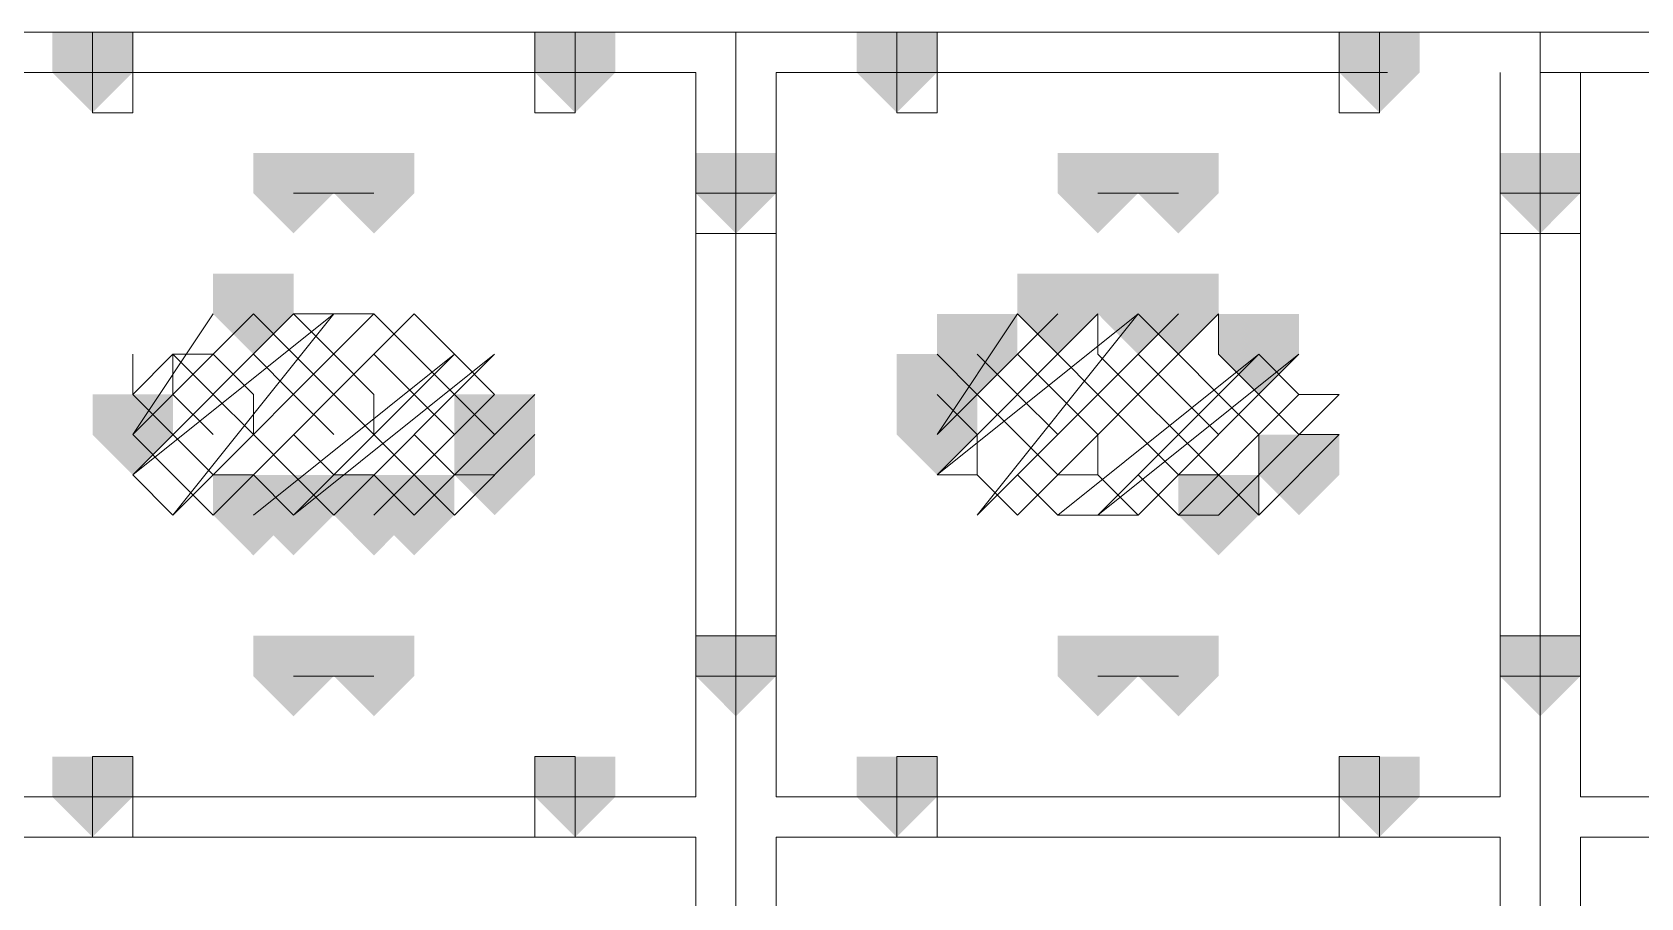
# Model space of a CAD drawing. Header units: millimetres. Extents: x 2315 to 4619, y 1334 to 1897.
# Drawn here: x 3806.066 to 3808.509, y 1527.128 to 1528.442 of the extents above; entities that cross this region are included whole.
import ezdxf

# ---------------------------------------------------------------- set-up
doc = ezdxf.new("R2010")
doc.units = ezdxf.units.MM
doc.linetypes.add('PDF_IMPORT', pattern=[1, 0.8, -0.2])
for name, color, linetype in [('PDF_3中心线层', 1, 'Continuous'), ('PDF_4虚线层', 2, 'Continuous'), ('PDF_5剖面线层', 2, 'Continuous'), ('PDF_细实线层', 7, 'Continuous')]:
    doc.layers.add(name, color=color, linetype=linetype)

msp = doc.modelspace()

# ---------------------------------------------------------------- hatches: boundary and pattern name
at = {"layer": 'PDF_3中心线层', "transparency": 33554559}
for points in [[(3806.1576, 1528.4417), (3806.0965, 1528.4417), (3806.0965, 1528.3806), (3806.1576, 1528.3195), (3806.2187, 1528.3806), (3806.2187, 1528.4417)], [(3806.1576, 1528.4417), (3806.0965, 1528.4417), (3806.0965, 1528.3806), (3806.1576, 1528.3195), (3806.2187, 1528.3806), (3806.2187, 1528.4417)], [(3806.1576, 1528.4417), (3806.0965, 1528.4417), (3806.0965, 1528.3806), (3806.1576, 1528.3195), (3806.2187, 1528.3806), (3806.2187, 1528.4417)], [(3806.1576, 1528.4417), (3806.0965, 1528.4417), (3806.0965, 1528.3806), (3806.1576, 1528.3195), (3806.2187, 1528.3806), (3806.2187, 1528.4417)], [(3806.8906, 1528.4417), (3806.8295, 1528.4417), (3806.8295, 1528.3806), (3806.8906, 1528.3195), (3806.9516, 1528.3806), (3806.9516, 1528.4417)], [(3806.8906, 1528.4417), (3806.8295, 1528.4417), (3806.8295, 1528.3806), (3806.8906, 1528.3195), (3806.9516, 1528.3806), (3806.9516, 1528.4417)], [(3806.8906, 1528.4417), (3806.8295, 1528.4417), (3806.8295, 1528.3806), (3806.8906, 1528.3195), (3806.9516, 1528.3806), (3806.9516, 1528.4417)], [(3806.8906, 1528.4417), (3806.8295, 1528.4417), (3806.8295, 1528.3806), (3806.8906, 1528.3195), (3806.9516, 1528.3806), (3806.9516, 1528.4417)], [(3807.3792, 1528.4417), (3807.3181, 1528.4417), (3807.3181, 1528.3806), (3807.3792, 1528.3195), (3807.4403, 1528.3806), (3807.4403, 1528.4417)], [(3807.3792, 1528.4417), (3807.3181, 1528.4417), (3807.3181, 1528.3806), (3807.3792, 1528.3195), (3807.4403, 1528.3806), (3807.4403, 1528.4417)], [(3807.3792, 1528.4417), (3807.3181, 1528.4417), (3807.3181, 1528.3806), (3807.3792, 1528.3195), (3807.4403, 1528.3806), (3807.4403, 1528.4417)], [(3807.3792, 1528.4417), (3807.3181, 1528.4417), (3807.3181, 1528.3806), (3807.3792, 1528.3195), (3807.4403, 1528.3806), (3807.4403, 1528.4417)], [(3808.1122, 1528.4417), (3808.0511, 1528.4417), (3808.0511, 1528.3806), (3808.1122, 1528.3195), (3808.1733, 1528.3806), (3808.1733, 1528.4417)], [(3808.1122, 1528.4417), (3808.0511, 1528.4417), (3808.0511, 1528.3806), (3808.1122, 1528.3195), (3808.1733, 1528.3806), (3808.1733, 1528.4417)], [(3808.1122, 1528.4417), (3808.0511, 1528.4417), (3808.0511, 1528.3806), (3808.1122, 1528.3195), (3808.1733, 1528.3806), (3808.1733, 1528.4417)], [(3808.1122, 1528.4417), (3808.0511, 1528.4417), (3808.0511, 1528.3806), (3808.1122, 1528.3195), (3808.1733, 1528.3806), (3808.1733, 1528.4417)], [(3807.1349, 1528.2584), (3807.0738, 1528.2584), (3807.0738, 1528.1974), (3807.1349, 1528.1363), (3807.196, 1528.1974), (3807.196, 1528.2584)], [(3807.1349, 1528.2584), (3807.0738, 1528.2584), (3807.0738, 1528.1974), (3807.1349, 1528.1363), (3807.196, 1528.1974), (3807.196, 1528.2584)], [(3807.1349, 1528.2584), (3807.0738, 1528.2584), (3807.0738, 1528.1974), (3807.1349, 1528.1363), (3807.196, 1528.1974), (3807.196, 1528.2584)], [(3807.1349, 1528.2584), (3807.0738, 1528.2584), (3807.0738, 1528.1974), (3807.1349, 1528.1363), (3807.196, 1528.1974), (3807.196, 1528.2584)], [(3808.3565, 1528.2584), (3808.2954, 1528.2584), (3808.2954, 1528.1974), (3808.3565, 1528.1363), (3808.4176, 1528.1974), (3808.4176, 1528.2584)], [(3808.3565, 1528.2584), (3808.2954, 1528.2584), (3808.2954, 1528.1974), (3808.3565, 1528.1363), (3808.4176, 1528.1974), (3808.4176, 1528.2584)], [(3808.3565, 1528.2584), (3808.2954, 1528.2584), (3808.2954, 1528.1974), (3808.3565, 1528.1363), (3808.4176, 1528.1974), (3808.4176, 1528.2584)], [(3808.3565, 1528.2584), (3808.2954, 1528.2584), (3808.2954, 1528.1974), (3808.3565, 1528.1363), (3808.4176, 1528.1974), (3808.4176, 1528.2584)], [(3807.1349, 1527.5255), (3807.0738, 1527.5255), (3807.0738, 1527.4644), (3807.1349, 1527.4033), (3807.196, 1527.4644), (3807.196, 1527.5255)], [(3807.1349, 1527.5255), (3807.0738, 1527.5255), (3807.0738, 1527.4644), (3807.1349, 1527.4033), (3807.196, 1527.4644), (3807.196, 1527.5255)], [(3808.3565, 1527.5255), (3808.2954, 1527.5255), (3808.2954, 1527.4644), (3808.3565, 1527.4033), (3808.4176, 1527.4644), (3808.4176, 1527.5255)], [(3808.3565, 1527.5255), (3808.2954, 1527.5255), (3808.2954, 1527.4644), (3808.3565, 1527.4033), (3808.4176, 1527.4644), (3808.4176, 1527.5255)], [(3806.1576, 1527.3422), (3806.0965, 1527.3422), (3806.0965, 1527.2811), (3806.1576, 1527.2201), (3806.2187, 1527.2811), (3806.2187, 1527.3422)], [(3806.1576, 1527.3422), (3806.0965, 1527.3422), (3806.0965, 1527.2811), (3806.1576, 1527.2201), (3806.2187, 1527.2811), (3806.2187, 1527.3422)], [(3806.1576, 1527.3422), (3806.0965, 1527.3422), (3806.0965, 1527.2811), (3806.1576, 1527.2201), (3806.2187, 1527.2811), (3806.2187, 1527.3422)], [(3806.1576, 1527.3422), (3806.0965, 1527.3422), (3806.0965, 1527.2811), (3806.1576, 1527.2201), (3806.2187, 1527.2811), (3806.2187, 1527.3422)], [(3806.8906, 1527.3422), (3806.8295, 1527.3422), (3806.8295, 1527.2811), (3806.8906, 1527.2201), (3806.9516, 1527.2811), (3806.9516, 1527.3422)], [(3806.8906, 1527.3422), (3806.8295, 1527.3422), (3806.8295, 1527.2811), (3806.8906, 1527.2201), (3806.9516, 1527.2811), (3806.9516, 1527.3422)], [(3806.8906, 1527.3422), (3806.8295, 1527.3422), (3806.8295, 1527.2811), (3806.8906, 1527.2201), (3806.9516, 1527.2811), (3806.9516, 1527.3422)], [(3806.8906, 1527.3422), (3806.8295, 1527.3422), (3806.8295, 1527.2811), (3806.8906, 1527.2201), (3806.9516, 1527.2811), (3806.9516, 1527.3422)], [(3807.3792, 1527.3422), (3807.3181, 1527.3422), (3807.3181, 1527.2811), (3807.3792, 1527.2201), (3807.4403, 1527.2811), (3807.4403, 1527.3422)], [(3807.3792, 1527.3422), (3807.3181, 1527.3422), (3807.3181, 1527.2811), (3807.3792, 1527.2201), (3807.4403, 1527.2811), (3807.4403, 1527.3422)], [(3807.3792, 1527.3422), (3807.3181, 1527.3422), (3807.3181, 1527.2811), (3807.3792, 1527.2201), (3807.4403, 1527.2811), (3807.4403, 1527.3422)], [(3807.3792, 1527.3422), (3807.3181, 1527.3422), (3807.3181, 1527.2811), (3807.3792, 1527.2201), (3807.4403, 1527.2811), (3807.4403, 1527.3422)], [(3808.1122, 1527.3422), (3808.0511, 1527.3422), (3808.0511, 1527.2811), (3808.1122, 1527.2201), (3808.1733, 1527.2811), (3808.1733, 1527.3422)], [(3808.1122, 1527.3422), (3808.0511, 1527.3422), (3808.0511, 1527.2811), (3808.1122, 1527.2201), (3808.1733, 1527.2811), (3808.1733, 1527.3422)], [(3808.1122, 1527.3422), (3808.0511, 1527.3422), (3808.0511, 1527.2811), (3808.1122, 1527.2201), (3808.1733, 1527.2811), (3808.1733, 1527.3422)], [(3808.1122, 1527.3422), (3808.0511, 1527.3422), (3808.0511, 1527.2811), (3808.1122, 1527.2201), (3808.1733, 1527.2811), (3808.1733, 1527.3422)]]:
    msp.add_hatch(color=256, dxfattribs=at).paths.add_polyline_path(points)
at = {"layer": 'PDF_5剖面线层', "transparency": 33554559}
for points in [[(3806.4019, 1528.0752), (3806.3408, 1528.0752), (3806.3408, 1528.0141), (3806.4019, 1527.953), (3806.463, 1528.0141), (3806.463, 1528.0752)], [(3807.6235, 1528.0752), (3807.5624, 1528.0752), (3807.5624, 1528.0141), (3807.6235, 1527.953), (3807.6846, 1528.0141), (3807.6846, 1528.0752)], [(3807.7457, 1528.0752), (3807.6846, 1528.0752), (3807.6846, 1528.0141), (3807.7457, 1527.953), (3807.8068, 1528.0141), (3807.8068, 1528.0752)], [(3807.8068, 1528.0752), (3807.7457, 1528.0752), (3807.7457, 1528.0141), (3807.8068, 1527.953), (3807.8679, 1528.0141), (3807.8679, 1528.0752)], [(3807.5014, 1528.0141), (3807.4403, 1528.0141), (3807.4403, 1527.953), (3807.5014, 1527.8919), (3807.5624, 1527.953), (3807.5624, 1528.0141)], [(3807.9289, 1528.0141), (3807.8679, 1528.0141), (3807.8679, 1527.953), (3807.9289, 1527.8919), (3807.99, 1527.953), (3807.99, 1528.0141)], [(3807.4403, 1527.953), (3807.3792, 1527.953), (3807.3792, 1527.8919), (3807.4403, 1527.8309), (3807.5014, 1527.8919), (3807.5014, 1527.953)], [(3806.2187, 1527.8919), (3806.1576, 1527.8919), (3806.1576, 1527.8309), (3806.2187, 1527.7698), (3806.2797, 1527.8309), (3806.2797, 1527.8919)], [(3806.7684, 1527.8919), (3806.7073, 1527.8919), (3806.7073, 1527.8309), (3806.7684, 1527.7698), (3806.8295, 1527.8309), (3806.8295, 1527.8919)], [(3807.4403, 1527.8919), (3807.3792, 1527.8919), (3807.3792, 1527.8309), (3807.4403, 1527.7698), (3807.5014, 1527.8309), (3807.5014, 1527.8919)], [(3806.7684, 1527.8309), (3806.7073, 1527.8309), (3806.7073, 1527.7698), (3806.7684, 1527.7087), (3806.8295, 1527.7698), (3806.8295, 1527.8309)], [(3807.99, 1527.8309), (3807.9289, 1527.8309), (3807.9289, 1527.7698), (3807.99, 1527.7087), (3808.0511, 1527.7698), (3808.0511, 1527.8309)], [(3806.4019, 1527.7698), (3806.3408, 1527.7698), (3806.3408, 1527.7087), (3806.4019, 1527.6476), (3806.463, 1527.7087), (3806.463, 1527.7698)], [(3806.463, 1527.7698), (3806.4019, 1527.7698), (3806.4019, 1527.7087), (3806.463, 1527.6476), (3806.5241, 1527.7087), (3806.5241, 1527.7698)], [(3806.5851, 1527.7698), (3806.5241, 1527.7698), (3806.5241, 1527.7087), (3806.5851, 1527.6476), (3806.6462, 1527.7087), (3806.6462, 1527.7698)], [(3806.6462, 1527.7698), (3806.5851, 1527.7698), (3806.5851, 1527.7087), (3806.6462, 1527.6476), (3806.7073, 1527.7087), (3806.7073, 1527.7698)], [(3807.8679, 1527.7698), (3807.8068, 1527.7698), (3807.8068, 1527.7087), (3807.8679, 1527.6476), (3807.9289, 1527.7087), (3807.9289, 1527.7698)]]:
    msp.add_hatch(color=256, dxfattribs=at).paths.add_polyline_path(points)
at = {"layer": 'PDF_细实线层', "transparency": 33554559}
for points in [[(3806.1576, 1528.4417), (3806.0965, 1528.4417), (3806.0965, 1528.3806), (3806.1576, 1528.3195), (3806.2187, 1528.3806), (3806.2187, 1528.4417)], [(3806.8906, 1528.4417), (3806.8295, 1528.4417), (3806.8295, 1528.3806), (3806.8906, 1528.3195), (3806.9516, 1528.3806), (3806.9516, 1528.4417)], [(3807.3792, 1528.4417), (3807.3181, 1528.4417), (3807.3181, 1528.3806), (3807.3792, 1528.3195), (3807.4403, 1528.3806), (3807.4403, 1528.4417)], [(3808.1122, 1528.4417), (3808.0511, 1528.4417), (3808.0511, 1528.3806), (3808.1122, 1528.3195), (3808.1733, 1528.3806), (3808.1733, 1528.4417)], [(3806.463, 1528.2584), (3806.4019, 1528.2584), (3806.4019, 1528.1974), (3806.463, 1528.1363), (3806.5241, 1528.1974), (3806.5241, 1528.2584)], [(3806.5851, 1528.2584), (3806.5241, 1528.2584), (3806.5241, 1528.1974), (3806.5851, 1528.1363), (3806.6462, 1528.1974), (3806.6462, 1528.2584)], [(3807.1349, 1528.2584), (3807.0738, 1528.2584), (3807.0738, 1528.1974), (3807.1349, 1528.1363), (3807.196, 1528.1974), (3807.196, 1528.2584)], [(3807.6846, 1528.2584), (3807.6235, 1528.2584), (3807.6235, 1528.1974), (3807.6846, 1528.1363), (3807.7457, 1528.1974), (3807.7457, 1528.2584)], [(3807.8068, 1528.2584), (3807.7457, 1528.2584), (3807.7457, 1528.1974), (3807.8068, 1528.1363), (3807.8679, 1528.1974), (3807.8679, 1528.2584)], [(3808.3565, 1528.2584), (3808.2954, 1528.2584), (3808.2954, 1528.1974), (3808.3565, 1528.1363), (3808.4176, 1528.1974), (3808.4176, 1528.2584)], [(3806.463, 1527.5255), (3806.4019, 1527.5255), (3806.4019, 1527.4644), (3806.463, 1527.4033), (3806.5241, 1527.4644), (3806.5241, 1527.5255)], [(3806.5851, 1527.5255), (3806.5241, 1527.5255), (3806.5241, 1527.4644), (3806.5851, 1527.4033), (3806.6462, 1527.4644), (3806.6462, 1527.5255)], [(3807.1349, 1527.5255), (3807.0738, 1527.5255), (3807.0738, 1527.4644), (3807.1349, 1527.4033), (3807.196, 1527.4644), (3807.196, 1527.5255)], [(3807.6846, 1527.5255), (3807.6235, 1527.5255), (3807.6235, 1527.4644), (3807.6846, 1527.4033), (3807.7457, 1527.4644), (3807.7457, 1527.5255)], [(3807.8068, 1527.5255), (3807.7457, 1527.5255), (3807.7457, 1527.4644), (3807.8068, 1527.4033), (3807.8679, 1527.4644), (3807.8679, 1527.5255)], [(3808.3565, 1527.5255), (3808.2954, 1527.5255), (3808.2954, 1527.4644), (3808.3565, 1527.4033), (3808.4176, 1527.4644), (3808.4176, 1527.5255)], [(3806.1576, 1527.3422), (3806.0965, 1527.3422), (3806.0965, 1527.2811), (3806.1576, 1527.2201), (3806.2187, 1527.2811), (3806.2187, 1527.3422)], [(3806.8906, 1527.3422), (3806.8295, 1527.3422), (3806.8295, 1527.2811), (3806.8906, 1527.2201), (3806.9516, 1527.2811), (3806.9516, 1527.3422)], [(3807.3792, 1527.3422), (3807.3181, 1527.3422), (3807.3181, 1527.2811), (3807.3792, 1527.2201), (3807.4403, 1527.2811), (3807.4403, 1527.3422)], [(3808.1122, 1527.3422), (3808.0511, 1527.3422), (3808.0511, 1527.2811), (3808.1122, 1527.2201), (3808.1733, 1527.2811), (3808.1733, 1527.3422)]]:
    msp.add_hatch(color=256, dxfattribs=at).paths.add_polyline_path(points)

# ---------------------------------------------------------------- linework, layer by layer
at = {"layer": 'PDF_3中心线层', "lineweight": 18}
for points in [[(3807.1349, 1527.5255), (3807.1349, 1527.4644)], [(3808.3565, 1527.5255), (3808.3565, 1527.4644)]]:
    msp.add_lwpolyline(points, close=True, dxfattribs=at)
at = {"layer": 'PDF_4虚线层', "lineweight": 18}
for points in [[(3807.1349, 1528.4417), (3807.1349, 1525.4487)], [(3808.3565, 1528.4417), (3808.3565, 1525.4487)]]:
    msp.add_lwpolyline(points, dxfattribs=at)
at = {"layer": 'PDF_5剖面线层', "lineweight": 13}
for points in [[(3806.3408, 1528.0141), (3806.2187, 1527.8309), (3806.4019, 1528.0141), (3806.463, 1527.953), (3806.5241, 1527.8919), (3806.5851, 1527.8309), (3806.6462, 1527.7698), (3806.7073, 1527.7087), (3806.8295, 1527.8309)], [(3806.3408, 1527.7087), (3806.6462, 1528.0141), (3806.3408, 1527.7087)], [(3806.5851, 1527.8309), (3806.5851, 1527.8919), (3806.5241, 1527.953), (3806.463, 1528.0141)], [(3806.5851, 1527.7087), (3806.7684, 1527.8919), (3806.7073, 1527.953), (3806.6462, 1528.0141)], [(3806.5851, 1528.0141), (3806.6462, 1527.953), (3806.7073, 1527.8919), (3806.7684, 1527.8309), (3806.7073, 1527.8919)], [(3807.6235, 1528.0141), (3807.4403, 1527.8309), (3807.5624, 1528.0141), (3807.6235, 1527.953), (3807.6846, 1527.8919), (3807.7457, 1527.8309), (3807.8068, 1527.7698), (3807.8679, 1527.7698), (3807.8068, 1527.8309), (3807.7457, 1527.8919), (3807.6846, 1527.953), (3807.6846, 1528.0141), (3807.4403, 1527.7698), (3807.7457, 1528.0141), (3807.5014, 1527.7087), (3807.8068, 1528.0141)], [(3807.5624, 1527.7087), (3807.8679, 1528.0141), (3807.5624, 1527.7087)], [(3807.9289, 1527.7087), (3807.9289, 1527.7698), (3807.9289, 1527.8309), (3807.8679, 1527.8919), (3807.8068, 1527.953), (3807.7457, 1528.0141)], [(3807.8679, 1527.7698), (3807.9289, 1527.7087), (3808.0511, 1527.8309), (3807.99, 1527.8309), (3807.9289, 1527.8919), (3807.8679, 1527.953), (3807.8679, 1528.0141)], [(3806.463, 1527.7087), (3806.4019, 1527.7698), (3806.3408, 1527.7698), (3806.2797, 1527.8309), (3806.2187, 1527.8919), (3806.2797, 1527.953), (3806.3408, 1527.8919), (3806.4019, 1527.8309), (3806.463, 1527.7698), (3806.5241, 1527.7087), (3806.7684, 1527.953), (3806.463, 1527.7087), (3806.7073, 1527.953), (3806.4019, 1527.7087)], [(3806.2187, 1527.8919), (3806.2187, 1527.953)], [(3806.3408, 1527.8309), (3806.2797, 1527.8919), (3806.2797, 1527.953), (3806.3408, 1527.953), (3806.4019, 1527.8919), (3806.4019, 1527.8309)], [(3806.5241, 1527.8309), (3806.463, 1527.8919), (3806.4019, 1527.953)], [(3806.7073, 1527.8309), (3806.6462, 1527.8919), (3806.5851, 1527.953)], [(3807.6846, 1527.7698), (3807.6235, 1527.7698), (3807.5624, 1527.8309), (3807.5014, 1527.8919), (3807.4403, 1527.953)], [(3807.6235, 1527.8309), (3807.5624, 1527.8919), (3807.5014, 1527.953)], [(3807.5624, 1527.7698), (3807.6235, 1527.7087), (3807.9289, 1527.953), (3807.6846, 1527.7087), (3807.99, 1527.953), (3807.7457, 1527.7087), (3807.6846, 1527.7698), (3807.6846, 1527.8309), (3807.6235, 1527.8919), (3807.5624, 1527.953)], [(3807.7457, 1527.7698), (3807.8068, 1527.7087), (3807.99, 1527.8919), (3807.9289, 1527.953)], [(3807.8679, 1527.8309), (3807.8068, 1527.8919), (3807.7457, 1527.953)], [(3806.463, 1527.8309), (3806.5241, 1527.7698), (3806.5851, 1527.7698), (3806.6462, 1527.7087), (3806.8295, 1527.8919)], [(3807.5014, 1527.7698), (3807.5014, 1527.8309), (3807.4403, 1527.8919)], [(3807.8068, 1527.7087), (3807.8679, 1527.7087), (3808.0511, 1527.8919), (3807.99, 1527.8919)], [(3806.3408, 1527.7087), (3806.2797, 1527.7698), (3806.2187, 1527.8309)], [(3806.7684, 1527.7698), (3806.7073, 1527.7698), (3806.6462, 1527.8309)], [(3806.2797, 1527.7087), (3806.2187, 1527.7698)], [(3807.4403, 1527.7698), (3807.5014, 1527.7698), (3807.5624, 1527.7087)], [(3807.7457, 1527.7087), (3807.6846, 1527.7087), (3807.6235, 1527.7087)]]:
    msp.add_lwpolyline(points, dxfattribs=at)
msp.add_lwpolyline([(3806.5851, 1528.0141), (3806.5241, 1528.0141), (3806.463, 1528.0141), (3806.2187, 1527.7698), (3806.5241, 1528.0141), (3806.2797, 1527.7087)], close=True, dxfattribs=at)
at = {"layer": 'PDF_细实线层', "lineweight": 18}
for points in [[(3810.8608, 1525.6319), (3810.8608, 1525.4487), (3802.1873, 1525.4487), (3802.1873, 1528.4417), (3810.8608, 1528.4417), (3810.8608, 1525.693)], [(3808.2954, 1528.3806), (3808.2954, 1527.2811), (3807.196, 1527.2811), (3807.196, 1528.3806)], [(3808.4176, 1528.3806), (3808.4176, 1527.2811), (3809.517, 1527.2811), (3809.517, 1528.3806)], [(3806.5851, 1528.1974), (3806.463, 1528.1974), (3806.5851, 1528.1974)], [(3807.8068, 1528.1974), (3807.6846, 1528.1974), (3807.8068, 1528.1974)], [(3806.5851, 1527.4644), (3806.463, 1527.4644), (3806.5851, 1527.4644)], [(3807.8068, 1527.4644), (3807.6846, 1527.4644), (3807.8068, 1527.4644)], [(3806.8906, 1527.3422), (3806.8906, 1527.2201), (3806.8906, 1527.3422)], [(3807.196, 1526.1817), (3807.196, 1527.2201), (3808.2954, 1527.2201), (3808.2954, 1526.1817)], [(3808.4176, 1526.1817), (3808.4176, 1527.2201), (3809.517, 1527.2201), (3809.517, 1526.1817)]]:
    msp.add_lwpolyline(points, dxfattribs=at)
for points in [[(3806.1576, 1528.4417), (3806.1576, 1528.3195), (3806.2187, 1528.3195), (3806.2187, 1528.4417)], [(3806.8906, 1528.4417), (3806.8906, 1528.3195), (3806.8295, 1528.3195), (3806.8295, 1528.4417)], [(3807.3792, 1528.4417), (3807.3792, 1528.3195), (3807.4403, 1528.3195), (3807.4403, 1528.4417)], [(3808.1122, 1528.4417), (3808.1122, 1528.3195), (3808.0511, 1528.3195), (3808.0511, 1528.4417)], [(3805.9743, 1527.2811), (3805.9743, 1528.3806), (3807.0738, 1528.3806), (3807.0738, 1527.2811)], [(3807.0738, 1528.1974), (3807.196, 1528.1974), (3807.196, 1528.1363), (3807.0738, 1528.1363)], [(3807.0738, 1528.1974), (3807.196, 1528.1974), (3807.196, 1528.1363), (3807.0738, 1528.1363)], [(3808.2954, 1528.1974), (3808.4176, 1528.1974), (3808.4176, 1528.1363), (3808.2954, 1528.1363)], [(3808.2954, 1528.1974), (3808.4176, 1528.1974), (3808.4176, 1528.1363), (3808.2954, 1528.1363)], [(3807.196, 1527.5255), (3807.196, 1527.4644), (3807.0738, 1527.4644), (3807.0738, 1527.5255)], [(3807.196, 1527.5255), (3807.196, 1527.4644), (3807.0738, 1527.4644), (3807.0738, 1527.5255)], [(3808.4176, 1527.5255), (3808.4176, 1527.4644), (3808.2954, 1527.4644), (3808.2954, 1527.5255)], [(3808.4176, 1527.5255), (3808.4176, 1527.4644), (3808.2954, 1527.4644), (3808.2954, 1527.5255)], [(3806.1576, 1527.2201), (3806.1576, 1527.3422), (3806.2187, 1527.3422), (3806.2187, 1527.2201)], [(3806.1576, 1527.2201), (3806.1576, 1527.3422), (3806.2187, 1527.3422), (3806.2187, 1527.2201)], [(3806.8906, 1527.3422), (3806.8295, 1527.3422), (3806.8295, 1527.2201), (3806.8906, 1527.2201), (3806.8295, 1527.2201), (3806.8295, 1527.3422)], [(3807.3792, 1527.2201), (3807.3792, 1527.3422), (3807.4403, 1527.3422), (3807.4403, 1527.2201)], [(3807.3792, 1527.2201), (3807.3792, 1527.3422), (3807.4403, 1527.3422), (3807.4403, 1527.2201)], [(3808.0511, 1527.3422), (3808.1122, 1527.3422), (3808.1122, 1527.2201), (3808.0511, 1527.2201)], [(3808.0511, 1527.3422), (3808.1122, 1527.3422), (3808.1122, 1527.2201), (3808.0511, 1527.2201)], [(3805.9743, 1526.1817), (3807.0738, 1526.1817), (3807.0738, 1527.2201), (3805.9743, 1527.2201)]]:
    msp.add_lwpolyline(points, close=True, dxfattribs=at)
at = {"layer": 'PDF_细实线层', "linetype": 'PDF_IMPORT', "lineweight": 18, "ltscale": 1.160541}
msp.add_lwpolyline([(3807.196, 1528.3806), (3810.7387, 1528.3806)], dxfattribs=at)

doc.saveas('drawing.dxf')
